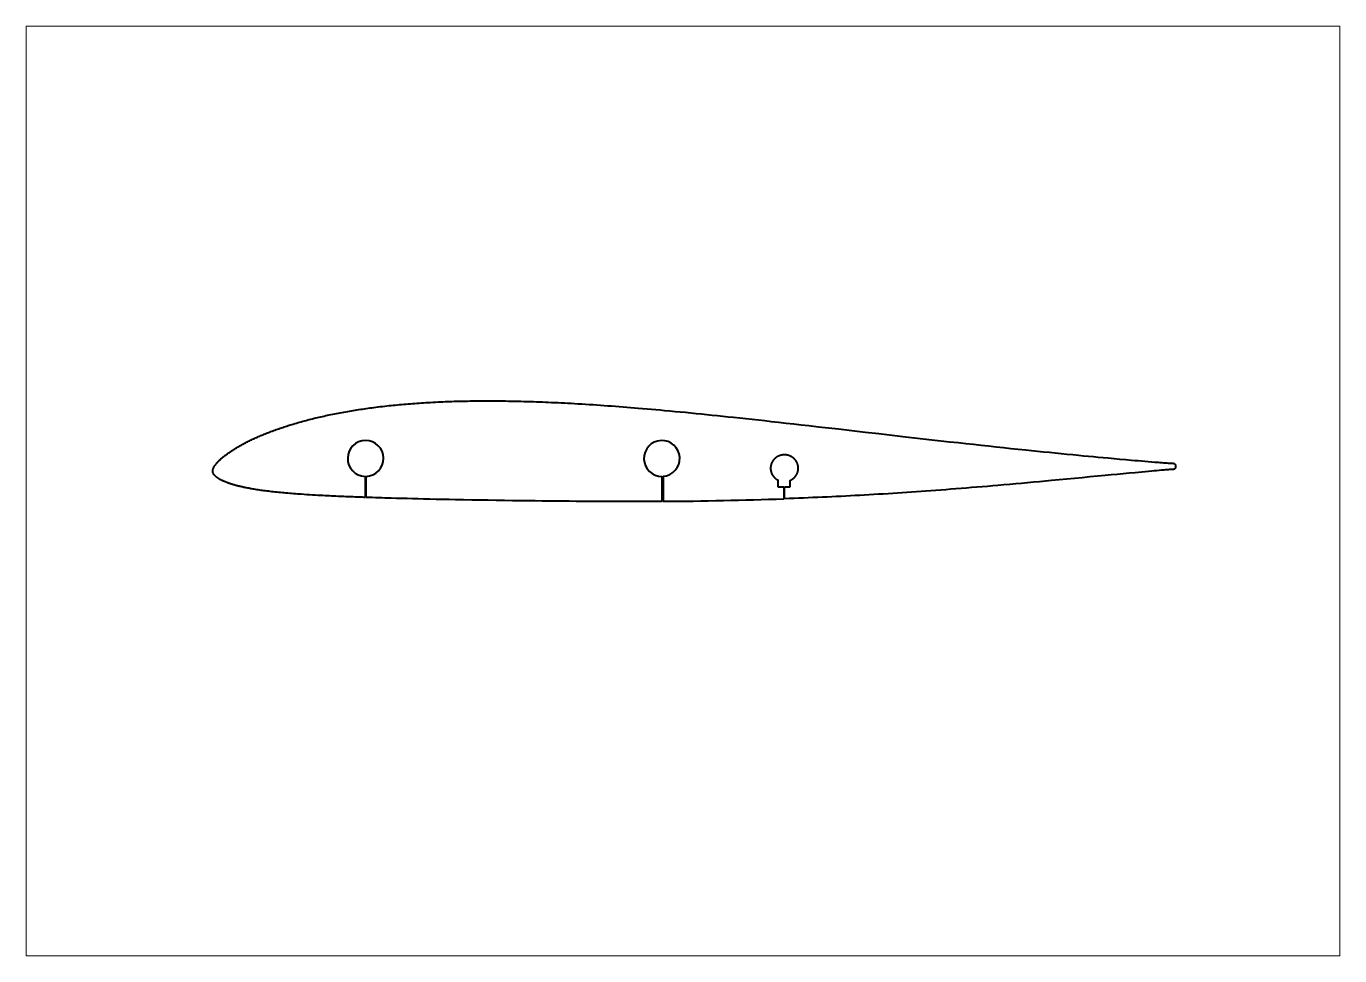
# Paper-space layout 'Sheet' of a CAD drawing. Header units: millimetres. Extents: x 0 to 594, y 0 to 420.
# The model-space entities are those that its viewports show. They can reach past a viewport. Long polylines and large blocks are cut down to what shows.
import ezdxf

# ---------------------------------------------------------------- set-up
doc = ezdxf.new("R2010")
doc.units = ezdxf.units.MM
doc.layers.add('Geometries', color=7, linetype='Continuous')

msp = doc.modelspace()

# ---------------------------------------------------------------- linework, layer by layer
at = {"layer": 'Geometries', "linetype": 'Continuous', "lineweight": 40}
for p, q in [((153.25, 216.62), (153.25, 207.1)), ((153.65, 207.08), (153.65, 216.62)), ((287.6, 205.33), (287.6, 216.62)), ((288, 216.63), (288, 205.33)), ((340.08, 211.79), (340.09, 214.87)), ((345.26, 214.7), (345.26, 211.79)), ((342.53, 211.79), (340.08, 211.79)), ((342.53, 211.79), (342.53, 206.47)), ((345.26, 211.79), (342.93, 211.79)), ((342.93, 206.49), (342.93, 211.79))]:
    msp.add_line(p, q, dxfattribs=at)
at = {"layer": 'Geometries', "linetype": 'Continuous', "lineweight": 40, "flags": 128}
for points in [[(84.31, 219.05), (84.31, 219.11), (84.31, 219.17), (84.32, 219.24), (84.32, 219.3), (84.33, 219.36), (84.34, 219.43), (84.35, 219.49), (84.37, 219.54), (84.38, 219.6), (84.4, 219.66), (84.41, 219.72), (84.45, 219.82), (84.48, 219.92), (84.52, 220.02), (84.56, 220.12), (84.6, 220.22), (84.65, 220.34), (84.7, 220.47), (84.75, 220.59), (84.81, 220.71), (84.85, 220.79), (84.89, 220.86), (84.93, 220.93), (84.97, 221.01), (85.01, 221.08), (85.1, 221.21), (85.19, 221.35), (85.28, 221.48), (85.37, 221.61), (85.47, 221.73), (85.57, 221.86), (85.68, 222.01), (85.8, 222.15), (85.92, 222.3), (86.04, 222.45), (86.14, 222.57), (86.24, 222.69), (86.34, 222.81), (86.45, 222.93), (86.56, 223.05), (86.67, 223.16), (86.8, 223.3), (86.93, 223.44), (87.06, 223.57), (87.19, 223.7), (87.39, 223.89), (87.58, 224.07), (87.78, 224.25), (87.98, 224.44), (88.17, 224.62), (88.36, 224.78), (88.54, 224.94), (88.73, 225.09), (88.91, 225.25), (89.1, 225.4), (89.29, 225.55), (89.48, 225.7), (89.66, 225.85), (89.85, 225.99), (90.13, 226.2), (90.4, 226.41), (90.67, 226.61), (90.95, 226.81), (91.23, 227.01), (91.54, 227.23), (91.85, 227.45), (92.16, 227.67), (92.48, 227.88), (92.8, 228.09), (93.11, 228.3), (93.43, 228.51), (93.76, 228.71), (94.1, 228.93), (94.44, 229.14), (94.79, 229.36), (95.14, 229.57), (95.48, 229.78), (95.83, 229.98), (96.16, 230.17), (96.5, 230.36), (96.83, 230.55), (97.16, 230.74), (97.5, 230.92), (97.93, 231.15), (98.36, 231.38), (98.79, 231.61), (99.22, 231.84), (99.66, 232.06), (100.09, 232.28), (100.53, 232.5), (100.97, 232.72), (101.4, 232.93), (101.84, 233.14), (102.29, 233.35), (102.73, 233.55), (103.17, 233.76), (103.62, 233.96), (104.11, 234.18), (104.6, 234.39), (105.09, 234.61), (105.58, 234.82), (106.07, 235.03), (106.58, 235.25), (107.08, 235.45), (107.58, 235.66), (108.09, 235.87), (108.6, 236.07), (109.09, 236.27), (109.59, 236.46), (110.09, 236.65), (110.59, 236.85), (111.19, 237.07), (111.79, 237.29), (112.39, 237.51), (112.99, 237.73), (113.59, 237.94), (114.19, 238.15), (114.79, 238.36), (115.39, 238.56), (116, 238.77), (116.6, 238.97), (117.21, 239.17), (117.82, 239.36), (118.39, 239.54), (118.96, 239.72), (119.54, 239.9), (120.11, 240.08), (120.69, 240.25), (121.42, 240.47), (122.15, 240.69), (122.89, 240.9), (123.63, 241.11), (124.36, 241.31), (125.09, 241.51), (125.81, 241.71), (126.54, 241.9), (127.27, 242.09), (128.01, 242.28), (128.75, 242.47), (129.49, 242.66), (130.24, 242.84), (130.98, 243.02), (131.73, 243.2), (132.48, 243.37), (133.24, 243.55), (134, 243.72), (134.76, 243.89), (135.52, 244.06), (136.28, 244.22), (137.04, 244.38), (137.8, 244.54), (138.64, 244.71), (139.48, 244.88), (140.32, 245.05), (141.16, 245.21), (142.01, 245.37), (142.85, 245.52), (143.69, 245.68), (144.54, 245.83), (145.38, 245.98), (146.22, 246.12), (147.05, 246.26), (147.88, 246.4), (148.72, 246.53), (149.55, 246.66), (150.39, 246.8), (151.24, 246.92), (152.09, 247.05), (152.94, 247.17), (153.78, 247.3), (154.62, 247.41), (155.45, 247.53), (156.29, 247.64), (157.12, 247.75), (158.11, 247.87), (159.11, 248), (160.1, 248.12), (161.1, 248.24), (162.09, 248.35), (163.09, 248.46), (164.04, 248.57), (164.99, 248.67), (165.94, 248.76), (166.89, 248.86), (167.84, 248.95), (168.8, 249.04), (169.75, 249.13), (170.7, 249.21), (171.7, 249.3), (172.7, 249.38), (173.7, 249.46), (174.7, 249.54), (175.69, 249.61), (176.69, 249.69), (177.69, 249.75), (178.69, 249.82), (179.69, 249.89), (180.69, 249.95), (181.69, 250.01), (182.69, 250.06), (183.87, 250.13), (185.05, 250.19), (186.23, 250.24), (187.41, 250.3), (188.43, 250.34), (189.44, 250.38), (190.46, 250.42), (191.48, 250.46), (192.5, 250.49), (193.51, 250.52), (194.71, 250.56), (195.91, 250.59), (197.11, 250.62), (198.31, 250.64), (199.53, 250.66), (200.76, 250.68), (201.98, 250.7), (203.21, 250.71), (204.43, 250.73), (205.65, 250.73), (206.88, 250.74), (208.1, 250.74), (209.33, 250.74), (210.55, 250.74), (211.77, 250.73), (213, 250.73), (214.22, 250.72), (215.45, 250.7), (216.79, 250.68), (218.14, 250.66), (219.49, 250.64), (220.83, 250.61), (222.18, 250.58), (223.61, 250.55), (225.03, 250.51), (226.46, 250.47), (227.89, 250.43), (229.32, 250.38), (230.74, 250.33), (232.09, 250.28), (233.43, 250.23), (234.78, 250.18), (236.12, 250.12), (237.47, 250.06), (238.97, 250), (240.47, 249.93), (241.97, 249.85), (243.47, 249.78), (244.97, 249.7), (246.47, 249.62), (247.98, 249.53), (249.48, 249.45), (251.19, 249.34), (252.9, 249.24), (254.61, 249.13), (256.32, 249.02), (258.03, 248.91), (259.71, 248.79), (261.39, 248.68), (263.06, 248.56), (264.74, 248.43), (266.46, 248.31), (268.17, 248.18), (269.88, 248.04), (271.59, 247.91), (273.3, 247.77), (275.02, 247.63), (276.73, 247.49), (278.72, 247.32), (280.72, 247.15), (282.72, 246.98), (284.71, 246.8), (286.71, 246.62), (288.7, 246.44), (291.06, 246.22), (293.41, 246), (295.76, 245.77), (298.11, 245.55), (300.54, 245.31), (302.97, 245.07), (305.4, 244.82), (307.83, 244.58), (310.26, 244.33), (312.65, 244.08), (315.03, 243.83), (317.42, 243.58), (319.81, 243.33), (322.65, 243.03), (325.49, 242.72), (328.32, 242.41), (331.16, 242.1), (334, 241.79), (336.84, 241.47), (340.25, 241.09), (343.65, 240.71), (347.06, 240.33), (350.47, 239.94), (353.87, 239.56), (358.33, 239.05), (362.79, 238.54), (367.25, 238.03), (373.33, 237.33), (379.41, 236.63), (385.49, 235.93), (391.57, 235.24), (397.65, 234.54), (401.63, 234.09), (405.62, 233.64), (409.6, 233.19), (413.58, 232.74), (417.56, 232.29), (421.55, 231.85), (424.95, 231.48), (428.36, 231.1), (431.77, 230.73), (435.17, 230.36), (438.58, 229.99), (441.93, 229.63), (445.28, 229.28), (448.62, 228.93), (451.97, 228.58), (454.65, 228.3), (457.33, 228.02), (460.01, 227.75), (462.69, 227.48), (465.37, 227.21), (468, 226.94), (470.63, 226.68), (473.26, 226.42), (475.9, 226.17), (478.13, 225.96), (480.36, 225.74), (482.6, 225.53), (484.83, 225.33), (487.07, 225.12), (489.3, 224.92), (491.94, 224.68), (494.57, 224.44), (497.2, 224.21), (499.84, 223.98), (501.35, 223.85), (502.85, 223.72), (504.36, 223.59), (505.86, 223.46), (507.37, 223.33), (508.87, 223.21), (510.38, 223.08), (511.15, 223.02), (511.93, 222.96), (512.7, 222.9), (513.48, 222.84), (514.25, 222.79), (515.02, 222.73), (515.75, 222.69), (516.48, 222.64), (517.21, 222.6), (517.94, 222.56), (518.67, 222.52)], [(349.13, 220.3), (349.13, 220.42), (349.13, 220.55), (349.12, 220.68), (349.11, 220.81), (349.1, 220.93), (349.08, 221.06), (349.06, 221.19), (349.04, 221.31), (349.02, 221.45), (348.99, 221.58), (348.96, 221.71), (348.93, 221.84), (348.89, 221.97), (348.85, 222.09), (348.81, 222.22), (348.76, 222.35), (348.71, 222.47), (348.66, 222.6), (348.61, 222.72), (348.55, 222.84), (348.5, 222.96), (348.44, 223.07), (348.38, 223.18), (348.31, 223.29), (348.25, 223.4), (348.18, 223.5), (348.11, 223.61), (348.04, 223.72), (347.96, 223.82), (347.88, 223.92), (347.8, 224.02), (347.72, 224.12), (347.64, 224.22), (347.55, 224.32), (347.46, 224.41), (347.36, 224.51), (347.27, 224.6), (347.17, 224.69), (347.07, 224.78), (346.96, 224.87), (346.86, 224.96), (346.75, 225.04), (346.65, 225.12), (346.54, 225.2), (346.43, 225.27), (346.32, 225.34), (346.21, 225.41), (346.11, 225.47), (346, 225.53), (345.88, 225.6), (345.75, 225.66), (345.62, 225.73), (345.49, 225.79), (345.35, 225.84), (345.22, 225.9), (345.08, 225.95), (344.94, 226), (344.82, 226.04), (344.69, 226.08), (344.56, 226.12), (344.43, 226.15), (344.3, 226.18), (344.17, 226.21), (344.04, 226.23), (343.9, 226.26), (343.77, 226.28), (343.64, 226.29), (343.5, 226.31), (343.37, 226.32), (343.24, 226.33), (343.12, 226.33), (342.99, 226.34), (342.86, 226.34), (342.74, 226.34), (342.59, 226.33), (342.45, 226.32), (342.3, 226.31), (342.15, 226.3), (342.01, 226.28), (341.86, 226.26), (341.72, 226.23), (341.59, 226.21), (341.46, 226.18), (341.33, 226.15), (341.2, 226.12), (341.07, 226.08), (340.94, 226.04), (340.81, 226), (340.69, 225.96), (340.56, 225.91), (340.43, 225.86), (340.31, 225.81), (340.19, 225.75), (340.07, 225.7), (339.96, 225.64), (339.85, 225.58), (339.74, 225.52), (339.63, 225.46), (339.5, 225.38), (339.38, 225.31), (339.26, 225.23), (339.14, 225.14), (339.02, 225.05), (338.9, 224.97), (338.79, 224.87), (338.69, 224.79), (338.59, 224.7), (338.49, 224.61), (338.39, 224.51), (338.3, 224.42), (338.21, 224.32), (338.12, 224.22), (338.03, 224.12), (337.94, 224.02), (337.86, 223.91), (337.78, 223.8), (337.7, 223.7), (337.63, 223.59), (337.56, 223.49), (337.49, 223.38), (337.42, 223.27), (337.36, 223.16), (337.3, 223.05), (337.24, 222.93), (337.18, 222.82), (337.13, 222.7), (337.08, 222.59), (337.03, 222.47), (336.98, 222.35), (336.94, 222.23), (336.9, 222.1), (336.86, 221.97), (336.82, 221.84), (336.79, 221.71), (336.75, 221.58), (336.73, 221.45), (336.7, 221.32), (336.68, 221.19), (336.66, 221.06), (336.64, 220.92), (336.63, 220.79), (336.62, 220.66), (336.61, 220.53), (336.61, 220.4), (336.61, 220.28), (336.61, 220.15), (336.61, 220.02), (336.62, 219.9), (336.63, 219.77), (336.64, 219.64), (336.66, 219.51), (336.68, 219.39), (336.7, 219.26), (336.72, 219.13), (336.75, 219.01), (336.78, 218.88), (336.81, 218.75), (336.85, 218.62), (336.89, 218.49), (336.93, 218.36), (336.97, 218.24), (337.02, 218.11), (337.07, 217.99), (337.13, 217.87), (337.18, 217.74), (337.24, 217.62), (337.3, 217.51), (337.37, 217.39), (337.43, 217.28), (337.49, 217.18), (337.56, 217.07), (337.63, 216.96), (337.71, 216.86), (337.78, 216.76), (337.86, 216.65), (337.94, 216.55), (338.02, 216.45), (338.1, 216.36), (338.19, 216.26), (338.28, 216.17), (338.37, 216.07), (338.47, 215.98), (338.56, 215.89), (338.66, 215.8), (338.77, 215.71), (338.87, 215.63), (338.98, 215.54), (339.08, 215.46), (339.19, 215.39), (339.3, 215.31), (339.42, 215.24), (339.53, 215.17), (339.64, 215.1), (339.75, 215.04), (339.86, 214.98), (339.97, 214.92), (340.09, 214.87)], [(345.26, 214.7), (345.39, 214.75), (345.52, 214.81), (345.65, 214.87), (345.78, 214.93), (345.9, 215), (346.03, 215.07), (346.15, 215.14), (346.27, 215.21), (346.38, 215.28), (346.5, 215.36), (346.62, 215.45), (346.73, 215.53), (346.85, 215.62), (346.96, 215.71), (347.07, 215.8), (347.17, 215.9), (347.28, 215.99), (347.38, 216.09), (347.48, 216.19), (347.57, 216.3), (347.67, 216.4), (347.76, 216.51), (347.85, 216.62), (347.93, 216.73), (348.01, 216.83), (348.08, 216.94), (348.16, 217.05), (348.23, 217.16), (348.29, 217.27), (348.37, 217.39), (348.43, 217.52), (348.5, 217.64), (348.56, 217.77), (348.62, 217.9), (348.68, 218.03), (348.73, 218.16), (348.78, 218.29), (348.82, 218.41), (348.86, 218.53), (348.9, 218.66), (348.93, 218.78), (348.97, 218.91), (349, 219.04), (349.02, 219.16), (349.05, 219.29), (349.07, 219.42), (349.09, 219.55), (349.1, 219.68), (349.11, 219.8), (349.12, 219.93), (349.13, 220.05), (349.13, 220.17), (349.13, 220.3)], [(518.67, 222.52), (518.73, 222.52), (518.78, 222.51), (518.84, 222.5), (518.89, 222.49), (518.95, 222.47), (519, 222.46), (519.05, 222.44), (519.1, 222.41), (519.14, 222.39), (519.19, 222.36), (519.24, 222.33), (519.28, 222.3), (519.33, 222.26), (519.37, 222.23), (519.41, 222.19), (519.44, 222.15), (519.48, 222.1), (519.51, 222.06), (519.54, 222.01), (519.57, 221.96), (519.59, 221.91), (519.61, 221.86), (519.63, 221.81), (519.65, 221.76), (519.66, 221.71), (519.67, 221.66), (519.68, 221.61), (519.68, 221.56), (519.69, 221.51)], [(519.69, 220.73), (519.69, 220.68), (519.69, 220.63), (519.68, 220.57), (519.67, 220.52), (519.66, 220.47), (519.64, 220.42), (519.62, 220.38), (519.6, 220.33), (519.58, 220.28), (519.55, 220.24), (519.53, 220.19), (519.5, 220.15), (519.46, 220.11), (519.43, 220.07), (519.39, 220.03), (519.35, 220), (519.31, 219.97), (519.27, 219.94), (519.22, 219.91), (519.18, 219.88), (519.13, 219.86), (519.08, 219.84), (519.04, 219.82), (518.98, 219.8), (518.93, 219.79), (518.87, 219.78), (518.81, 219.77), (518.75, 219.76)], [(519.69, 221.51), (519.69, 221.29), (519.69, 221.07), (519.69, 220.73)], [(153.25, 207.1), (152.66, 207.12), (152.06, 207.14), (151.47, 207.16), (150.88, 207.18), (150.29, 207.2), (149.71, 207.22), (148.79, 207.26), (147.87, 207.29), (146.95, 207.33), (146.13, 207.36), (145.31, 207.39), (144.49, 207.43), (143.66, 207.46), (142.83, 207.49), (142.01, 207.53), (141.01, 207.57), (140.02, 207.62), (139.03, 207.66), (138.05, 207.71), (137.06, 207.76), (136.09, 207.8), (135.12, 207.85), (134.15, 207.9), (133.17, 207.96), (131.91, 208.02), (130.65, 208.1), (129.39, 208.17), (128.13, 208.25), (126.87, 208.33), (125.61, 208.42), (124.35, 208.5), (123.48, 208.56), (122.62, 208.63), (121.75, 208.69), (120.89, 208.76), (120.02, 208.83), (119.15, 208.9), (118.29, 208.97), (117.42, 209.05), (116.62, 209.12), (115.82, 209.19), (115.02, 209.27), (114.22, 209.35), (113.42, 209.43), (112.62, 209.51), (111.82, 209.6), (111.09, 209.68), (110.36, 209.76), (109.63, 209.85), (108.9, 209.94), (108.17, 210.03), (107.44, 210.13), (106.81, 210.22), (106.18, 210.3), (105.56, 210.39), (104.93, 210.49), (104.31, 210.58), (103.69, 210.68), (103.06, 210.78), (102.57, 210.86), (102.08, 210.94), (101.59, 211.03), (101.11, 211.12), (100.62, 211.21), (100.13, 211.3), (99.64, 211.4), (99.25, 211.48), (98.86, 211.56), (98.46, 211.64), (98.07, 211.72), (97.68, 211.81), (97.29, 211.9), (96.89, 211.99), (96.62, 212.05), (96.36, 212.12), (96.09, 212.18), (95.82, 212.25), (95.55, 212.31), (95.28, 212.38), (95.02, 212.45), (94.75, 212.53), (94.39, 212.62), (94.04, 212.73), (93.69, 212.83), (93.33, 212.93), (92.98, 213.04), (92.63, 213.15), (92.35, 213.24), (92.08, 213.33), (91.81, 213.43), (91.53, 213.52), (91.26, 213.62), (90.99, 213.72), (90.77, 213.8), (90.55, 213.88), (90.33, 213.96), (90.11, 214.05), (89.89, 214.13), (89.67, 214.22), (89.5, 214.29), (89.34, 214.37), (89.17, 214.44), (89, 214.51), (88.83, 214.59), (88.66, 214.67), (88.5, 214.75), (88.34, 214.84), (88.17, 214.92), (88.01, 215), (87.85, 215.09), (87.68, 215.18), (87.53, 215.26), (87.38, 215.35), (87.23, 215.44), (87.08, 215.53), (86.94, 215.62), (86.83, 215.69), (86.72, 215.77), (86.61, 215.84), (86.5, 215.92), (86.4, 216), (86.29, 216.08), (86.17, 216.17), (86.05, 216.27), (85.93, 216.37), (85.81, 216.47), (85.72, 216.55), (85.63, 216.63), (85.53, 216.71), (85.44, 216.8), (85.35, 216.88), (85.29, 216.95), (85.22, 217.02), (85.15, 217.09), (85.09, 217.17), (85.03, 217.24), (84.97, 217.31), (84.92, 217.38), (84.87, 217.45), (84.82, 217.53), (84.77, 217.6), (84.73, 217.68), (84.69, 217.76), (84.64, 217.84), (84.6, 217.93), (84.56, 218.02), (84.53, 218.11), (84.49, 218.2), (84.46, 218.28), (84.44, 218.35), (84.41, 218.43), (84.39, 218.51), (84.37, 218.59), (84.35, 218.67), (84.34, 218.73), (84.33, 218.79), (84.32, 218.86), (84.32, 218.92), (84.31, 218.98), (84.31, 219.05)], [(518.75, 219.76), (518.32, 219.74), (517.89, 219.71), (517.45, 219.68), (517.02, 219.65), (516.58, 219.62), (516.15, 219.59), (515.71, 219.56), (515.12, 219.51), (514.52, 219.46), (513.93, 219.41), (513.33, 219.36), (512.27, 219.27), (511.2, 219.18), (510.14, 219.08), (509.07, 218.99), (507.55, 218.85), (506.03, 218.7), (504.51, 218.56), (502.99, 218.42), (501.47, 218.28), (498.76, 218.02), (496.05, 217.77), (493.33, 217.51), (490.62, 217.26), (487.91, 217), (484.45, 216.67), (480.99, 216.34), (477.53, 216.01), (474.06, 215.69), (470.6, 215.36), (467.14, 215.03), (463.68, 214.7), (460.97, 214.45), (458.25, 214.2), (455.54, 213.95), (452.83, 213.7), (450.11, 213.45), (447.45, 213.22), (444.78, 212.98), (442.11, 212.74), (439.45, 212.51), (437.06, 212.31), (434.68, 212.1), (432.3, 211.9), (429.92, 211.71), (427.54, 211.51), (425.16, 211.32), (422.77, 211.12), (420.39, 210.94), (418.13, 210.76), (415.86, 210.59), (413.6, 210.42), (411.33, 210.25), (409.07, 210.08), (406.8, 209.92), (404.67, 209.77), (402.53, 209.62), (400.39, 209.47), (398.26, 209.33), (396.12, 209.18), (393.98, 209.04), (391.85, 208.91), (389.71, 208.77), (387.57, 208.64), (385.43, 208.51), (383.33, 208.39), (381.23, 208.27), (379.13, 208.15), (377.03, 208.03), (374.9, 207.91), (372.76, 207.8), (370.62, 207.69), (368.48, 207.58), (366.34, 207.47), (364.24, 207.37), (362.14, 207.27), (360.04, 207.18), (357.94, 207.08), (355.79, 206.99), (353.65, 206.9), (351.51, 206.81), (349.36, 206.73), (347.22, 206.64), (345.07, 206.56), (342.93, 206.49)], [(287.6, 205.33), (285.96, 205.32), (284.31, 205.31), (282.66, 205.3), (281.01, 205.29), (279.37, 205.28), (277.72, 205.27), (276.07, 205.27), (274.43, 205.26), (271.84, 205.26), (269.25, 205.26), (266.66, 205.26), (264.07, 205.26), (260.99, 205.27), (257.91, 205.28), (254.83, 205.29), (251.75, 205.31), (248.67, 205.32), (245.59, 205.34), (242.51, 205.37), (239.43, 205.4), (236.35, 205.42), (233.27, 205.46), (230.19, 205.49), (227.1, 205.53), (223.47, 205.57), (219.84, 205.62), (216.21, 205.67), (212.58, 205.73), (208.88, 205.79), (205.19, 205.85), (201.49, 205.92), (197.8, 205.98), (194.1, 206.05), (191.19, 206.11), (188.29, 206.17), (185.39, 206.23), (182.48, 206.29), (179.58, 206.36), (177.16, 206.42), (174.74, 206.48), (172.32, 206.54), (169.9, 206.6), (167.48, 206.66), (165.06, 206.73), (163.63, 206.77), (162.21, 206.81), (160.78, 206.86), (159.35, 206.9), (157.93, 206.94), (156.5, 206.99), (155.08, 207.04), (153.65, 207.08)]]:
    msp.add_lwpolyline(points, dxfattribs=at)
at = {"layer": 'Geometries', "linetype": 'Continuous', "lineweight": 40}
for centre, radius, start, end in [((153.45, 224.71), 8.1, 271.41485, 268.58515), ((287.45, 224.71), 8.1, 273.89345, 271.06109), ((273.81, 2185.77), 1980.49, 270.41052, 271.98836)]:
    msp.add_arc(centre, radius, start, end, dxfattribs=at)

psp = doc.layouts.new('Sheet')

# ---------------------------------------------------------------- viewports
at = {"layer": '0'}
psp.add_viewport(center=(297, 210), size=(594, 420), view_center_point=(297, 210), view_height=420, dxfattribs=at)

doc.saveas('drawing.dxf')
